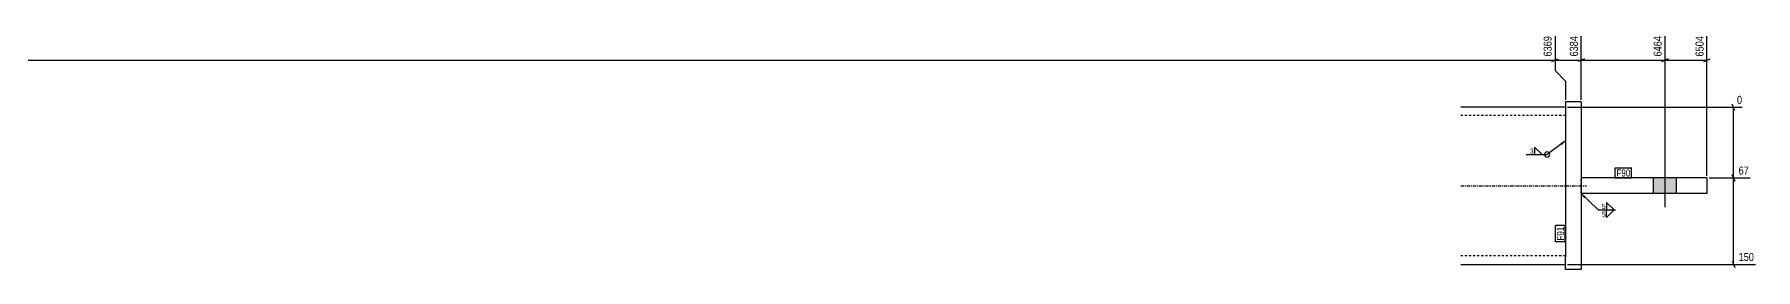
# Model space of a CAD drawing. Header units: millimetres. Extents: x 22 to 26277, y 5 to 3243.
# Drawn here: x 24634 to 26277, y 5 to 229 of the extents above; entities that cross this region are included whole.
import ezdxf

# ---------------------------------------------------------------- set-up
doc = ezdxf.new("R2010")
doc.units = ezdxf.units.MM
doc.linetypes.add('DXK_LINE_DOT2', pattern=[3.9198, 1.9599, -1.9599])
doc.linetypes.add('DXK_LINE_DOT3', pattern=[5.9187, 2.979, -0.9799, 0.9799, -0.9799])
for name, color, linetype in [('MÅLSÆTNING', 7, 'Continuous'), ('STÅL', 7, 'Continuous'), ('TEKST', 7, 'Continuous')]:
    doc.layers.add(name, color=color, linetype=linetype)
doc.styles.add('Arial Narrow', font='ARIALN.TTF', dxfattribs={"height": 0.2})

msp = doc.modelspace()

# ---------------------------------------------------------------- hatches: boundary and pattern name
at = {"layer": 'STÅL', "linetype": 'Continuous'}
msp.add_hatch(color=96, dxfattribs=at).paths.add_polyline_path([(26201.2, 92.3), (26179.2, 92.3), (26179.2, 77.3), (26201.2, 77.3)])
msp.add_hatch(color=96, dxfattribs=at).paths.add_polyline_path([(26201.2, 92.3), (26179.2, 92.3), (26179.2, 77.3), (26201.2, 77.3)])
at = {"layer": 'TEKST', "linetype": 'Continuous'}
for points in [[(26090.5, 125.7), (26095.2, 127.7), (26092, 123.7)], [(26113, 72.9), (26110.2, 77.3), (26114.7, 74.7)]]:
    msp.add_hatch(color=3, dxfattribs=at).paths.add_polyline_path(points)

# ---------------------------------------------------------------- linework, layer by layer
at = {"layer": 'MÅLSÆTNING', "color": 7, "linetype": 'Continuous'}
for p, q in [((26085.2, 227.7), (26085.2, 194.8)), ((26085.2, 227.7), (26085.2, 194.8)), ((26110.2, 166.8), (26110.2, 227.7)), ((26110.2, 166.8), (26110.2, 227.7)), ((26190.2, 94.3), (26190.2, 227.7)), ((26230.2, 94.3), (26230.2, 227.7)), ((19726.1, 204.8), (26085.2, 204.8)), ((26082.2, 203.6), (26088.2, 206)), ((26082.2, 203.6), (26088.2, 206)), ((26085.2, 204.8), (26110.2, 204.8)), ((26113.2, 206), (26107.2, 203.6)), ((26113.2, 206), (26107.2, 203.6)), ((26110.2, 204.8), (26190.2, 204.8)), ((26187.2, 203.6), (26193.2, 206)), ((26227.2, 203.6), (26233.2, 206)), ((26085.2, 194.8), (26095.2, 184.8)), ((26085.2, 194.8), (26095.2, 184.8)), ((26095.2, 184.8), (26095.2, 166.8)), ((26095.2, 184.8), (26095.2, 166.8)), ((26097.2, 159.8), (26263.8, 159.8)), ((26256.7, 156.8), (26254.3, 162.8)), ((26232.2, 92.3), (26271.6, 92.3)), ((26256.7, 89.3), (26254.3, 95.3)), ((26255.5, 9.8), (26255.5, 92.3)), ((26097.2, 9.8), (26276.5, 9.8)), ((26254.3, 12.8), (26256.7, 6.8))]:
    msp.add_line(p, q, dxfattribs=at)
at = {"layer": 'STÅL', "color": 2, "linetype": 'Continuous'}
for p, q in [((26110.2, 164.8), (26095.2, 164.8)), ((26095.2, 164.8), (26095.2, 152.7)), ((26110.2, 164.8), (26110.2, 92.3)), ((26095.2, 159.8), (25995.2, 159.8)), ((26095.2, 152.7), (26095.2, 16.9)), ((26230.2, 92.3), (26110.2, 92.3)), ((26110.2, 92.3), (26110.2, 77.3)), ((26230.2, 92.3), (26230.2, 77.3)), ((26230.2, 77.3), (26110.2, 77.3)), ((26110.2, 77.3), (26110.2, 4.8)), ((26095.2, 4.8), (26095.2, 16.9)), ((25995.2, 9.8), (26095.2, 9.8)), ((26110.2, 4.8), (26095.2, 4.8))]:
    msp.add_line(p, q, dxfattribs=at)
at = {"layer": 'STÅL', "color": 7, "linetype": 'DXK_LINE_DOT2'}
for p, q in [((26095.2, 151.8), (25995.2, 151.8)), ((26095.2, 159.8), (26095.2, 152.7)), ((26095.2, 152.7), (26095.2, 16.9)), ((26110.2, 77.3), (26110.2, 92.3)), ((26095.2, 17.8), (25995.2, 17.8)), ((26095.2, 15.7), (26095.2, 16.9)), ((26095.2, 9.8), (26095.2, 15.7))]:
    msp.add_line(p, q, dxfattribs=at)
at = {"layer": 'STÅL', "color": 96, "linetype": 'Continuous'}
for p, q in [((26190.2, 64.3), (26190.2, 137.3)), ((26190.2, 64.3), (26190.2, 137.3)), ((26179.2, 77.3), (26179.2, 92.3)), ((26179.2, 77.3), (26179.2, 92.3)), ((26201.2, 77.3), (26201.2, 92.3)), ((26201.2, 77.3), (26201.2, 92.3))]:
    msp.add_line(p, q, dxfattribs=at)
at = {"layer": 'STÅL', "color": 7, "linetype": 'DXK_LINE_DOT3'}
msp.add_line((25995.2, 84.8), (26115.2, 84.8), dxfattribs=at)
at = {"layer": 'TEKST', "color": 3, "linetype": 'Continuous'}
msp.add_line((26095.2, 127.7), (26077.7, 114.6), dxfattribs=at)
for start, end in [(90, 270), (270, 90)]:
    msp.add_arc((26077.7, 114.6), 2.5, start, end, dxfattribs=at)

# ---------------------------------------------------------------- wipeouts: each hides what was drawn before it
at = {"color": 0}
for points in [[(26064.6, 115.2), (26064.6, 121), (26060.8, 121), (26060.8, 115.2)], [(26133.4, 62.3), (26133.4, 68.1), (26129.5, 68.1), (26129.5, 62.3)]]:
    msp.add_wipeout(points, dxfattribs=at).dxf.layer = 'TEKST'

# ---------------------------------------------------------------- next in the draw order: linework, layer by layer
at = {"layer": 'TEKST', "color": 3, "linetype": 'Continuous'}
for p, q in [((26072.8, 114.6), (26065.7, 121.7)), ((26065.7, 121.7), (26065.7, 114.6)), ((26057.7, 114.6), (26077.7, 114.6)), ((26065.7, 114.6), (26072.8, 114.6)), ((26141.6, 61.7), (26134.4, 68.8)), ((26134.4, 68.8), (26134.4, 61.7)), ((26134.4, 61.7), (26141.6, 61.7))]:
    msp.add_line(p, q, dxfattribs=at)

# ---------------------------------------------------------------- next in the draw order: texts
at = {"layer": 'TEKST', "color": 3, "style": 'Arial Narrow'}
msp.add_text('3', height=4.77, dxfattribs=at).set_placement((26061.2, 115.6))

# ---------------------------------------------------------------- next in the draw order: wipeouts: each hides what was drawn before it
at = {"color": 0, "linetype": 'Continuous'}
for points in [[(26083.6, 229.3), (26072.4, 229.3), (26072.4, 206.6), (26083.6, 206.6)], [(26108.6, 229.3), (26097.4, 229.3), (26097.4, 206.6), (26108.6, 206.6)], [(26188.6, 229.3), (26177.4, 229.3), (26177.4, 206.6), (26188.6, 206.6)], [(26271.8, 93.9), (26271.8, 105.1), (26258.8, 105.1), (26258.8, 93.9)], [(26276.6, 11.4), (26276.6, 22.6), (26258.8, 22.6), (26258.8, 11.4)]]:
    msp.add_wipeout(points, dxfattribs=at).dxf.layer = 'MÅLSÆTNING'
at = {"color": 0}
for points in [[(26157.1, 93.7), (26157.1, 100.7), (26143.9, 100.7), (26143.9, 93.7)], [(26093.8, 45.7), (26086.8, 45.7), (26086.8, 32.5), (26093.8, 32.5)]]:
    msp.add_wipeout(points, dxfattribs=at).dxf.layer = 'TEKST'

# ---------------------------------------------------------------- next in the draw order: linework, layer by layer
at = {"layer": 'MÅLSÆTNING', "color": 7, "linetype": 'Continuous'}
for p, q in [((26190.2, 94.3), (26190.2, 227.7)), ((26193.2, 206), (26187.2, 203.6)), ((26190.2, 204.8), (26230.2, 204.8)), ((26255.5, 92.3), (26255.5, 159.8)), ((26232.2, 92.3), (26271.6, 92.3)), ((26254.3, 95.3), (26256.7, 89.3))]:
    msp.add_line(p, q, dxfattribs=at)

# ---------------------------------------------------------------- next in the draw order: texts
at = {"layer": 'MÅLSÆTNING', "color": 3, "linetype": 'Continuous', "style": 'Arial Narrow'}
for s, p in [('6369', (26082, 208.2)), ('6384', (26107, 208.2)), ('6464', (26187, 208.2))]:
    msp.add_text(s, height=7.64, rotation=90.0002, dxfattribs=at).set_placement(p)
for s, p in [('67', (26260.4, 95.5)), ('150', (26260.4, 13))]:
    msp.add_text(s, height=7.64, dxfattribs=at).set_placement(p)

# ---------------------------------------------------------------- next in the draw order: wipeouts: each hides what was drawn before it
at = {"color": 0}
for points in [[(26157.1, 93.7), (26157.1, 100.7), (26143.9, 100.7), (26143.9, 93.7)], [(26093.8, 45.7), (26086.8, 45.7), (26086.8, 32.5), (26093.8, 32.5)]]:
    msp.add_wipeout(points, dxfattribs=at).dxf.layer = 'TEKST'
at = {"color": 0, "linetype": 'Continuous'}
msp.add_wipeout([(26133.4, 54.8), (26133.4, 60.6), (26129.5, 60.6), (26129.5, 54.8)], dxfattribs=at).dxf.layer = 'TEKST'

# ---------------------------------------------------------------- next in the draw order: linework, layer by layer
at = {"layer": 'TEKST', "color": 7, "linetype": 'Continuous'}
for p, q in [((26142.7, 101.9), (26158.3, 101.9)), ((26142.7, 92.5), (26142.7, 101.9)), ((26158.3, 92.5), (26158.3, 101.9)), ((26142.7, 92.5), (26158.3, 92.5)), ((26085.6, 31.3), (26085.6, 46.9)), ((26095, 46.9), (26085.6, 46.9)), ((26095, 31.3), (26095, 46.9)), ((26095, 31.3), (26085.6, 31.3))]:
    msp.add_line(p, q, dxfattribs=at)
at = {"layer": 'TEKST', "color": 3, "linetype": 'Continuous'}
for p, q in [((26110.2, 77.3), (26126.4, 61.7)), ((26126.4, 61.7), (26143, 61.7)), ((26134.4, 61.7), (26141.6, 61.7)), ((26141.6, 61.7), (26134.4, 54.5)), ((26134.4, 54.5), (26134.4, 61.7))]:
    msp.add_line(p, q, dxfattribs=at)

# ---------------------------------------------------------------- next in the draw order: texts
at = {"layer": 'TEKST', "color": 3, "style": 'Arial Narrow'}
for s, height, p in [('F90', 6.68, (26143.9, 93.7)), ('5', 4.77, (26129.9, 62.7))]:
    msp.add_text(s, height=height, dxfattribs=at).set_placement(p)
at = {"layer": 'TEKST', "color": 3, "linetype": 'Continuous', "style": 'Arial Narrow'}
msp.add_text('5', height=4.77, dxfattribs=at).set_placement((26129.9, 55.2))
at = {"layer": 'TEKST', "color": 3, "style": 'Arial Narrow'}
msp.add_text('F91', height=6.68, rotation=90.0002, dxfattribs=at).set_placement((26093.8, 32.5))

# ---------------------------------------------------------------- next in the draw order: wipeouts: each hides what was drawn before it
at = {"color": 0, "linetype": 'Continuous'}
for points in [[(26228.6, 229.3), (26217.4, 229.3), (26217.4, 206.6), (26228.6, 206.6)], [(26265.4, 161.4), (26265.4, 172.6), (26257.3, 172.6), (26257.3, 161.4)]]:
    msp.add_wipeout(points, dxfattribs=at).dxf.layer = 'MÅLSÆTNING'

# ---------------------------------------------------------------- next in the draw order: texts
at = {"layer": 'MÅLSÆTNING', "color": 3, "linetype": 'Continuous', "style": 'Arial Narrow'}
msp.add_text('6504', height=7.64, rotation=90.0002, dxfattribs=at).set_placement((26227, 208.2))
msp.add_text('0', height=7.64, dxfattribs=at).set_placement((26258.9, 163))

doc.saveas('drawing.dxf')
